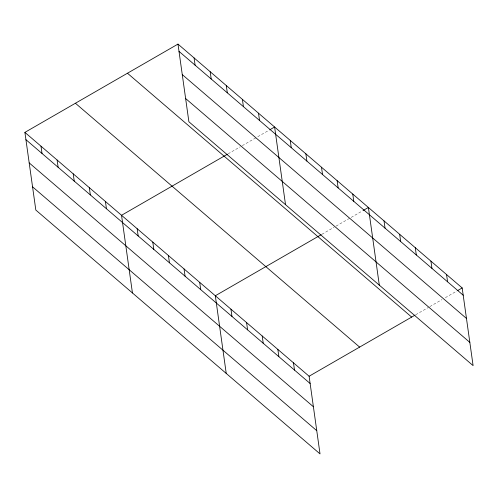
<?xml version="1.0" encoding="UTF-8"?>
<svg xmlns="http://www.w3.org/2000/svg" width="498" height="498" viewBox="0 0 498 498"><rect width="100%" height="100%" fill="white"/><g stroke="black" fill="none" stroke-linecap="round" stroke-linejoin="round"><path stroke-width="0.37" stroke-dasharray="2.49 1.87" d="M228.134 153.807L240.26 146.817M242.277 145.653L256.42 137.492M257.771 136.713L269.219 130.115M321.92 234.278L334.046 227.287M336.063 226.123L362.332 210.971M415.712 314.748L428.504 307.372M429.855 306.594L441.975 299.603M445.343 297.661L456.797 291.056"/><path stroke-width="0.75" d="M24.9 132.381L309.109 376.233L320.021 453.902L35.819 210.05L24.9 132.381L177.979 44.098L462.181 287.95L473.1 365.619L188.891 121.767L177.979 44.098M227.462 154.199L121.531 215.292L132.443 292.961M269.891 129.723L274.61 127.002L285.522 204.678M321.247 234.67L215.317 295.762L226.235 373.432M363.005 210.586L368.396 207.473L379.314 285.149M309.109 376.233L415.033 315.141M457.469 290.664L462.181 287.95M179 51.375L463.208 295.221M182.268 74.6L466.47 318.452M185.63 98.536L469.838 342.387M127.463 73.231L411.665 317.083M75.416 103.248L359.624 347.1M25.921 139.658L310.13 383.51M29.189 162.89L313.391 406.742M32.551 186.825L316.759 430.677M446.55 274.535L447.578 281.812M430.919 261.12L431.947 268.397M415.288 247.711L416.316 254.988M399.657 234.297L400.678 241.574M384.026 220.888L385.047 228.165M352.765 194.064L353.785 201.341M337.134 180.65L338.154 187.927M321.503 167.241L322.523 174.518M305.872 153.826L306.893 161.103M290.241 140.417L291.262 147.694M258.506 113.189L259.526 120.466M293.478 362.824L294.499 370.101M277.847 349.409L278.868 356.686M242.395 99.37L243.422 106.647M262.209 336.001L263.237 343.278M226.291 85.55L227.318 92.827M246.578 322.586L247.606 329.863M210.187 71.731L211.208 79.008M230.948 309.177L231.975 316.454M194.083 57.911L195.104 65.188M199.686 282.354L200.713 289.631M184.055 268.939L185.075 276.216M168.424 255.53L169.445 262.801M152.793 242.115L153.814 249.392M137.162 228.707L138.183 235.977M105.427 201.472L106.448 208.749M89.323 187.653L90.343 194.93M73.212 173.839L74.239 181.116M57.108 160.02L58.135 167.297M41.004 146.2L42.025 153.477"/></g></svg>
